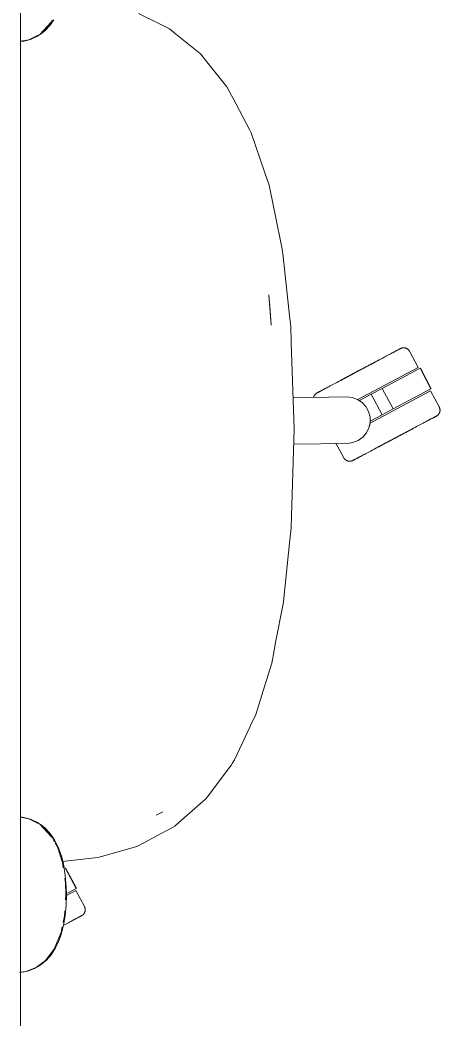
# Model space of a CAD drawing. Header units: millimetres. Extents: x 155927 to 317870, y -36033 to 97293.
# Drawn here: x 172074 to 172327, y 10074 to 10675 of the extents above; entities that cross this region are included whole.
import ezdxf

# ---------------------------------------------------------------- set-up
doc = ezdxf.new("R2010")
doc.units = ezdxf.units.MM
doc.header["$MEASUREMENT"] = 0
doc.layers.add('G-IMPT', color=8, linetype='CONTINUOUS', lineweight=9)
doc.layers.add('I-FURN', color=8, linetype='CONTINUOUS', lineweight=9)

msp = doc.modelspace()

# ---------------------------------------------------------------- linework, layer by layer
at = {"layer": 'G-IMPT'}
for p, q in [((172093.28, 10674.14), (172086.37, 10666.75)), ((172093.28, 10674.14), (172092, 10672.67)), ((172093.97, 10675.21), (172092.08, 10672.05)), ((172092.45, 10672.11), (172094.9, 10675.56)), ((172145.79, 10679.25), (172157.25, 10673.61)), ((172085.04, 10665.72), (172088.26, 10667.93)), ((172092.08, 10672.05), (172086.37, 10666.75)), ((172086.37, 10666.75), (172088.78, 10668.98)), ((172089.59, 10669.06), (172088.26, 10667.93)), ((172091.86, 10672.52), (172088.78, 10668.98)), ((172089.59, 10669.06), (172092.45, 10672.11)), ((172164.42, 10670.08), (172157.25, 10673.61)), ((172168.07, 10667.11), (172164.42, 10670.08)), ((172079.88, 10663.54), (172074.83, 10662.6)), ((172074.83, 10662.43), (172076.76, 10662.67)), ((172076.76, 10662.67), (172080.72, 10663.74)), ((172084.14, 10665.64), (172079.88, 10663.54)), ((172085.04, 10665.72), (172080.72, 10663.74)), ((172084.14, 10665.64), (172086.37, 10666.75)), ((172168.07, 10667.11), (172183.02, 10654.94)), ((172183.02, 10654.94), (172186.78, 10650.27)), ((172198.99, 10635.14), (172186.78, 10650.27)), ((172198.99, 10635.14), (172201.7, 10630.01)), ((172202.42, 10628.63), (172201.7, 10630.01)), ((172202.42, 10628.63), (172212.72, 10609.12)), ((172212.72, 10609.12), (172213.6, 10607.46)), ((172221.75, 10583.38), (172213.6, 10607.46)), ((172221.75, 10583.38), (172224.26, 10575.94)), ((172227.13, 10562.12), (172224.26, 10575.94)), ((172227.9, 10558.44), (172227.13, 10562.12)), ((172227.9, 10558.44), (172232.24, 10537.49)), ((172232.24, 10537.49), (172232.73, 10533.08)), ((172236.86, 10495.63), (172232.73, 10533.08)), ((172224.21, 10510.07), (172224.82, 10503.13)), ((172225.46, 10491.79), (172224.21, 10510.07)), ((172225.46, 10491.79), (172224.82, 10503.13)), ((172236.86, 10495.63), (172237.34, 10491.26)), ((172237.67, 10481.32), (172237.34, 10491.26)), ((172237.67, 10481.32), (172239.37, 10429.14)), ((172239.37, 10429.14), (172237.75, 10376.97)), ((172237.75, 10376.97), (172237.53, 10369.71)), ((172236.8, 10362.65), (172237.53, 10369.71)), ((172232.98, 10325.65), (172236.8, 10362.65)), ((172232.98, 10325.65), (172232.89, 10325.19)), ((172228.02, 10299.81), (172232.89, 10325.19)), ((172225.86, 10288.55), (172227.32, 10296.15)), ((172228.02, 10299.81), (172227.32, 10296.15)), ((172221.66, 10274.94), (172225.86, 10288.55)), ((172216.34, 10257.67), (172221.66, 10274.94)), ((172216.34, 10257.67), (172213.15, 10250.9)), ((172203.45, 10230.34), (172212.72, 10249.98)), ((172212.72, 10249.98), (172213.15, 10250.9)), ((172202.09, 10228.06), (172203.03, 10229.63)), ((172203.45, 10230.34), (172203.03, 10229.63)), ((172201.63, 10227.29), (172187.06, 10207.79)), ((172201.63, 10227.29), (172202.09, 10228.06)), ((172183.08, 10203.95), (172186.34, 10206.82)), ((172187.06, 10207.79), (172186.34, 10206.82)), ((172183.08, 10203.95), (172168.29, 10190.93)), ((172074.83, 10195.91), (172076.76, 10195.67)), ((172079.88, 10194.8), (172074.83, 10195.74)), ((172076.76, 10195.67), (172080.72, 10194.6)), ((172084.14, 10192.7), (172079.88, 10194.8)), ((172085.04, 10192.62), (172080.72, 10194.6)), ((172160.32, 10198.96), (172156.43, 10197)), ((172158.03, 10197.78), (172156.43, 10197)), ((172160.32, 10198.96), (172158.03, 10197.78)), ((172084.14, 10192.7), (172086.37, 10191.59)), ((172085.04, 10192.62), (172088.26, 10190.41)), ((172086.37, 10191.59), (172088.78, 10189.36)), ((172093.28, 10184.2), (172086.37, 10191.59)), ((172092.08, 10186.29), (172086.37, 10191.59)), ((172089.59, 10189.28), (172088.26, 10190.41)), ((172091.86, 10185.82), (172088.78, 10189.36)), ((172089.59, 10189.28), (172092.45, 10186.23)), ((172157.19, 10184.76), (172167.62, 10190.35)), ((172168.29, 10190.93), (172167.62, 10190.35)), ((172093.28, 10184.2), (172092, 10185.67)), ((172093.97, 10183.13), (172092.08, 10186.29)), ((172092.45, 10186.23), (172094.9, 10182.78)), ((172095.3, 10180.91), (172094.44, 10182.35)), ((172095.7, 10181.4), (172094.9, 10182.78)), ((172097.91, 10176.77), (172095.7, 10181.4)), ((172145.95, 10178.75), (172157.19, 10184.76)), ((172097.04, 10177.99), (172095.58, 10180.44)), ((172100.07, 10168.59), (172097.04, 10177.99)), ((172099.65, 10171.68), (172097.91, 10176.77)), ((172123.49, 10172.15), (172144.84, 10178.16)), ((172144.84, 10178.16), (172145.95, 10178.75)), ((172099.65, 10171.68), (172100.62, 10167.75)), ((172099.95, 10169.1), (172121.23, 10171.51)), ((172123.49, 10172.15), (172121.23, 10171.51)), ((172100.54, 10165.3), (172100.07, 10168.59)), ((172100.62, 10167.75), (172101.74, 10160.99)), ((172101.8, 10156.33), (172101.41, 10159.12)), ((172102.32, 10153.68), (172101.74, 10160.99)), ((172101.8, 10156.33), (172102.03, 10149.17)), ((172102.32, 10153.68), (172102.41, 10149.17)), ((172101.84, 10146.06), (172102.03, 10149.17)), ((172102.41, 10149.17), (172102.23, 10142.83)), ((172101.25, 10136.34), (172101.44, 10139.55)), ((172101.66, 10136.68), (172102.23, 10142.83)), ((172100.48, 10132.59), (172101.25, 10136.34)), ((172101.66, 10136.68), (172100.66, 10130.75)), ((172099.21, 10126.38), (172099.91, 10129.85)), ((172099.23, 10125.27), (172100.66, 10130.75)), ((172099.21, 10126.38), (172096.88, 10120.76)), ((172099.23, 10125.27), (172097.65, 10120.93)), ((172089.82, 10109.58), (172095.04, 10116.36)), ((172095.66, 10116.86), (172093.01, 10112.81)), ((172095.04, 10116.36), (172096.88, 10120.76)), ((172095.66, 10116.86), (172097.65, 10120.93)), ((172084.2, 10105.41), (172089.82, 10109.58)), ((172086.6, 10106.7), (172090.34, 10109.77)), ((172093.01, 10112.81), (172090.34, 10109.77)), ((172078, 10103), (172074.83, 10102.52)), ((172078.18, 10102.98), (172075.78, 10102.53)), ((172078, 10103), (172084.2, 10105.41)), ((172078.18, 10102.98), (172079.52, 10103.35)), ((172083.17, 10104.74), (172079.52, 10103.35)), ((172083.17, 10104.74), (172086.6, 10106.7)), ((172074.14, 10102.28), (172075.78, 10102.53))]:
    msp.add_line(p, q, dxfattribs=at)
at = {"layer": 'I-FURN'}
for p, q in [((172074.83, 10984.71), (172074.83, 9384.71)), ((172074.83, 9384.71), (172074.83, 10984.71)), ((172299.53, 10475.69), (172298.98, 10475.4)), ((172299.24, 10475.53), (172299.77, 10475.82)), ((172300.05, 10475.96), (172299.53, 10475.69)), ((172299.77, 10475.82), (172300.27, 10476.08)), ((172300.53, 10476.22), (172300.05, 10475.96)), ((172300.27, 10476.08), (172300.74, 10476.33)), ((172300.98, 10476.46), (172300.53, 10476.22)), ((172300.74, 10476.33), (172301.17, 10476.56)), ((172301.39, 10476.68), (172300.98, 10476.46)), ((172301.17, 10476.56), (172301.56, 10476.77)), ((172301.76, 10476.87), (172301.39, 10476.68)), ((172301.56, 10476.77), (172301.92, 10476.96)), ((172302.1, 10477.05), (172301.76, 10476.87)), ((172301.92, 10476.96), (172302.24, 10477.13)), ((172302.39, 10477.21), (172302.1, 10477.05)), ((172302.24, 10477.13), (172302.52, 10477.28)), ((172302.65, 10477.35), (172302.39, 10477.21)), ((172302.52, 10477.28), (172302.76, 10477.4)), ((172302.87, 10477.46), (172302.65, 10477.35)), ((172302.76, 10477.4), (172302.96, 10477.51)), ((172303.05, 10477.56), (172302.87, 10477.46)), ((172302.96, 10477.51), (172303.12, 10477.6)), ((172303.19, 10477.63), (172303.05, 10477.56)), ((172303.12, 10477.6), (172303.24, 10477.66)), ((172303.29, 10477.69), (172303.19, 10477.63)), ((172303.24, 10477.66), (172303.32, 10477.7)), ((172303.35, 10477.72), (172303.29, 10477.69)), ((172303.32, 10477.7), (172303.37, 10477.73)), ((172303.37, 10477.73), (172303.35, 10477.72)), ((172303.37, 10477.73), (172303.52, 10477.8)), ((172303.37, 10477.73), (172303.37, 10477.73)), ((172303.52, 10477.8), (172303.66, 10477.87)), ((172303.66, 10477.87), (172303.81, 10477.93)), ((172303.81, 10477.93), (172303.96, 10477.99)), ((172303.96, 10477.99), (172304.12, 10478.04)), ((172304.12, 10478.04), (172304.27, 10478.08)), ((172304.27, 10478.08), (172304.43, 10478.11)), ((172304.43, 10478.11), (172304.59, 10478.14)), ((172304.59, 10478.14), (172304.75, 10478.17)), ((172304.75, 10478.17), (172304.91, 10478.19)), ((172304.91, 10478.19), (172305.07, 10478.2)), ((172305.07, 10478.2), (172305.23, 10478.2)), ((172305.23, 10478.2), (172305.39, 10478.2)), ((172305.39, 10478.2), (172305.55, 10478.19)), ((172305.55, 10478.19), (172305.71, 10478.18)), ((172305.71, 10478.18), (172305.87, 10478.16)), ((172305.87, 10478.16), (172306.03, 10478.13)), ((172306.03, 10478.13), (172306.19, 10478.09)), ((172306.19, 10478.09), (172306.34, 10478.05)), ((172306.34, 10478.05), (172306.5, 10478.01)), ((172306.5, 10478.01), (172306.65, 10477.96)), ((172306.65, 10477.96), (172306.8, 10477.9)), ((172306.8, 10477.9), (172306.95, 10477.83)), ((172306.95, 10477.83), (172307.09, 10477.76)), ((172307.09, 10477.76), (172307.24, 10477.69)), ((172307.24, 10477.69), (172307.37, 10477.6)), ((172307.37, 10477.6), (172307.51, 10477.52)), ((172307.51, 10477.52), (172307.64, 10477.43)), ((172307.64, 10477.43), (172307.77, 10477.33)), ((172307.77, 10477.33), (172307.89, 10477.22)), ((172307.89, 10477.22), (172308.01, 10477.12)), ((172308.01, 10477.12), (172308.13, 10477)), ((172308.13, 10477), (172308.24, 10476.89)), ((172308.24, 10476.89), (172308.35, 10476.77)), ((172308.35, 10476.77), (172308.45, 10476.64)), ((172308.45, 10476.64), (172308.54, 10476.51)), ((172308.54, 10476.51), (172308.64, 10476.38)), ((172308.64, 10476.38), (172308.72, 10476.24)), ((172308.72, 10476.24), (172308.8, 10476.1)), ((172308.8, 10476.1), (172308.82, 10476.06)), ((172313.97, 10466.38), (172308.82, 10476.06)), ((172288.27, 10469.7), (172287.34, 10469.21)), ((172287.77, 10469.44), (172288.69, 10469.93)), ((172289.19, 10470.19), (172288.27, 10469.7)), ((172288.69, 10469.93), (172289.6, 10470.41)), ((172290.08, 10470.66), (172289.19, 10470.19)), ((172289.6, 10470.41), (172290.49, 10470.88)), ((172290.96, 10471.13), (172290.08, 10470.66)), ((172290.49, 10470.88), (172291.36, 10471.34)), ((172291.82, 10471.59), (172290.96, 10471.13)), ((172291.36, 10471.34), (172292.2, 10471.79)), ((172292.65, 10472.03), (172291.82, 10471.59)), ((172293.46, 10472.46), (172292.65, 10472.03)), ((172294.25, 10472.88), (172293.46, 10472.46)), ((172295.01, 10473.29), (172294.25, 10472.88)), ((172295.75, 10473.68), (172295.01, 10473.29)), ((172296.45, 10474.05), (172295.75, 10473.68)), ((172297.13, 10474.41), (172296.45, 10474.05)), ((172297.78, 10474.76), (172297.13, 10474.41)), ((172298.4, 10475.09), (172297.78, 10474.76)), ((172298.98, 10475.4), (172298.4, 10475.09)), ((172298.67, 10475.23), (172299.24, 10475.53)), ((172275.95, 10463.15), (172276.96, 10463.69)), ((172277.5, 10463.97), (172276.5, 10463.44)), ((172276.96, 10463.69), (172277.96, 10464.22)), ((172313.97, 10466.38), (172277.22, 10446.84)), ((172278.51, 10464.51), (172277.5, 10463.97)), ((172277.96, 10464.22), (172278.97, 10464.75)), ((172279.51, 10465.04), (172278.51, 10464.51)), ((172278.97, 10464.75), (172279.97, 10465.29)), ((172280.51, 10465.58), (172279.51, 10465.04)), ((172279.97, 10465.29), (172280.97, 10465.82)), ((172281.51, 10466.11), (172280.51, 10465.58)), ((172280.97, 10465.82), (172281.97, 10466.35)), ((172282.51, 10466.64), (172281.51, 10466.11)), ((172281.97, 10466.35), (172282.96, 10466.88)), ((172283.49, 10467.16), (172282.51, 10466.64)), ((172282.96, 10466.88), (172283.95, 10467.4)), ((172284.47, 10467.68), (172283.49, 10467.16)), ((172283.95, 10467.4), (172284.92, 10467.92)), ((172285.44, 10468.2), (172284.47, 10467.68)), ((172284.92, 10467.92), (172285.88, 10468.43)), ((172286.4, 10468.71), (172285.44, 10468.2)), ((172285.88, 10468.43), (172286.83, 10468.94)), ((172287.34, 10469.21), (172286.4, 10468.71)), ((172286.83, 10468.94), (172287.77, 10469.44)), ((172292.39, 10453.77), (172315.1, 10465.84)), ((172315.1, 10465.84), (172321.67, 10453.48)), ((172321.84, 10453.57), (172315.27, 10465.93)), ((172265.98, 10457.85), (172265.11, 10457.39)), ((172266.87, 10458.32), (172265.98, 10457.85)), ((172267.77, 10458.8), (172266.87, 10458.32)), ((172267.28, 10458.54), (172268.2, 10459.03)), ((172268.7, 10459.29), (172267.77, 10458.8)), ((172268.2, 10459.03), (172269.13, 10459.52)), ((172269.63, 10459.79), (172268.7, 10459.29)), ((172269.13, 10459.52), (172270.07, 10460.02)), ((172270.58, 10460.3), (172269.63, 10459.79)), ((172270.07, 10460.02), (172271.03, 10460.53)), ((172271.55, 10460.81), (172270.58, 10460.3)), ((172271.03, 10460.53), (172272, 10461.05)), ((172272.52, 10461.33), (172271.55, 10460.81)), ((172272, 10461.05), (172272.97, 10461.57)), ((172273.51, 10461.85), (172272.52, 10461.33)), ((172272.97, 10461.57), (172273.96, 10462.09)), ((172274.5, 10462.38), (172273.51, 10461.85)), ((172273.96, 10462.09), (172274.96, 10462.62)), ((172275.49, 10462.91), (172274.5, 10462.38)), ((172274.96, 10462.62), (172275.95, 10463.15)), ((172276.5, 10463.44), (172275.49, 10462.91)), ((172253.82, 10451.38), (172254.08, 10451.52)), ((172254.23, 10451.6), (172253.95, 10451.45)), ((172254.08, 10451.52), (172254.37, 10451.68)), ((172254.55, 10451.77), (172254.23, 10451.6)), ((172254.37, 10451.68), (172254.71, 10451.86)), ((172254.9, 10451.96), (172254.55, 10451.77)), ((172254.71, 10451.86), (172255.08, 10452.05)), ((172255.3, 10452.17), (172254.9, 10451.96)), ((172255.08, 10452.05), (172255.49, 10452.27)), ((172255.73, 10452.4), (172255.3, 10452.17)), ((172255.49, 10452.27), (172255.94, 10452.51)), ((172256.19, 10452.65), (172255.73, 10452.4)), ((172255.94, 10452.51), (172256.42, 10452.77)), ((172256.69, 10452.91), (172256.19, 10452.65)), ((172256.42, 10452.77), (172256.94, 10453.04)), ((172257.23, 10453.2), (172256.69, 10452.91)), ((172256.94, 10453.04), (172257.49, 10453.33)), ((172257.8, 10453.5), (172257.23, 10453.2)), ((172257.49, 10453.33), (172258.07, 10453.64)), ((172258.4, 10453.82), (172257.8, 10453.5)), ((172259.03, 10454.16), (172258.4, 10453.82)), ((172259.7, 10454.51), (172259.03, 10454.16)), ((172260.39, 10454.88), (172259.7, 10454.51)), ((172261.11, 10455.26), (172260.39, 10454.88)), ((172261.86, 10455.66), (172261.11, 10455.26)), ((172262.64, 10456.07), (172261.86, 10455.66)), ((172263.44, 10456.5), (172262.64, 10456.07)), ((172264.27, 10456.94), (172263.44, 10456.5)), ((172265.11, 10457.39), (172264.27, 10456.94)), ((172321.48, 10452.25), (172284.76, 10432.73)), ((172285.75, 10450.24), (172292.39, 10453.77)), ((172292.39, 10453.77), (172298.96, 10441.41)), ((172321.67, 10453.48), (172298.96, 10441.41)), ((172326.63, 10442.57), (172321.48, 10452.25)), ((172238.75, 10448.09), (172270.94, 10448.66)), ((172251.07, 10448.36), (172251.11, 10448.52)), ((172251.11, 10448.52), (172251.15, 10448.67)), ((172251.15, 10448.67), (172251.2, 10448.83)), ((172251.2, 10448.83), (172251.26, 10448.98)), ((172251.26, 10448.98), (172251.33, 10449.13)), ((172251.33, 10449.13), (172251.4, 10449.27)), ((172251.4, 10449.27), (172251.47, 10449.41)), ((172251.47, 10449.41), (172251.56, 10449.55)), ((172251.56, 10449.55), (172251.64, 10449.69)), ((172251.64, 10449.69), (172251.74, 10449.82)), ((172251.74, 10449.82), (172251.83, 10449.95)), ((172251.83, 10449.95), (172251.94, 10450.07)), ((172251.94, 10450.07), (172252.04, 10450.19)), ((172252.04, 10450.19), (172252.16, 10450.31)), ((172252.16, 10450.31), (172252.27, 10450.42)), ((172252.27, 10450.42), (172252.39, 10450.52)), ((172252.39, 10450.52), (172252.52, 10450.63)), ((172252.52, 10450.63), (172252.65, 10450.72)), ((172252.65, 10450.72), (172252.78, 10450.81)), ((172252.78, 10450.81), (172252.92, 10450.9)), ((172252.92, 10450.9), (172253.06, 10450.98)), ((172253.06, 10450.98), (172253.1, 10451)), ((172253.14, 10451.02), (172253.1, 10451)), ((172253.1, 10451), (172253.12, 10451.01)), ((172253.1, 10451), (172253.1, 10451)), ((172253.12, 10451.01), (172253.18, 10451.04)), ((172253.23, 10451.07), (172253.14, 10451.02)), ((172253.18, 10451.04), (172253.28, 10451.1)), ((172253.35, 10451.13), (172253.23, 10451.07)), ((172253.28, 10451.1), (172253.42, 10451.17)), ((172253.51, 10451.22), (172253.35, 10451.13)), ((172253.42, 10451.17), (172253.6, 10451.27)), ((172253.71, 10451.33), (172253.51, 10451.22)), ((172253.6, 10451.27), (172253.82, 10451.38)), ((172253.95, 10451.45), (172253.71, 10451.33)), ((172270.94, 10448.66), (172274.3, 10448.31)), ((172274.3, 10448.31), (172277.47, 10447.17)), ((172277.47, 10447.17), (172280.28, 10445.3)), ((172278.6, 10446.44), (172285.75, 10450.24)), ((172285.75, 10450.24), (172292.32, 10437.88)), ((172280.28, 10445.3), (172282.56, 10442.81)), ((172282.56, 10442.81), (172284.18, 10439.85)), ((172284.18, 10439.85), (172285.05, 10436.59)), ((172298.96, 10441.41), (172292.32, 10437.88)), ((172326.63, 10442.57), (172326.71, 10442.42)), ((172326.71, 10442.42), (172326.77, 10442.27)), ((172326.77, 10442.27), (172326.83, 10442.13)), ((172326.83, 10442.13), (172326.89, 10441.97)), ((172326.89, 10441.97), (172326.94, 10441.82)), ((172326.96, 10439.59), (172326.91, 10439.44)), ((172326.94, 10441.82), (172326.98, 10441.67)), ((172327, 10439.75), (172326.96, 10439.59)), ((172326.98, 10441.67), (172327.02, 10441.51)), ((172327.03, 10439.91), (172327, 10439.75)), ((172327.02, 10441.51), (172327.05, 10441.35)), ((172327.06, 10440.07), (172327.03, 10439.91)), ((172327.05, 10441.35), (172327.07, 10441.19)), ((172327.08, 10440.23), (172327.06, 10440.07)), ((172327.07, 10441.19), (172327.09, 10441.03)), ((172327.1, 10440.39), (172327.08, 10440.23)), ((172327.09, 10441.03), (172327.1, 10440.87)), ((172327.1, 10440.87), (172327.11, 10440.71)), ((172327.11, 10440.71), (172327.1, 10440.55)), ((172327.1, 10440.55), (172327.1, 10440.39)), ((172285.05, 10436.59), (172285.1, 10433.22)), ((172292.32, 10437.88), (172285.17, 10434.08)), ((172317.67, 10433.24), (172318.37, 10433.6)), ((172318.37, 10433.6), (172319.03, 10433.96)), ((172319.03, 10433.96), (172319.66, 10434.29)), ((172319.66, 10434.29), (172320.27, 10434.61)), ((172320.58, 10434.78), (172319.99, 10434.47)), ((172320.27, 10434.61), (172320.83, 10434.92)), ((172321.13, 10435.07), (172320.58, 10434.78)), ((172320.83, 10434.92), (172321.37, 10435.2)), ((172321.64, 10435.35), (172321.13, 10435.07)), ((172321.37, 10435.2), (172321.87, 10435.47)), ((172322.13, 10435.6), (172321.64, 10435.35)), ((172321.87, 10435.47), (172322.34, 10435.72)), ((172322.57, 10435.84), (172322.13, 10435.6)), ((172322.34, 10435.72), (172322.77, 10435.94)), ((172322.98, 10436.06), (172322.57, 10435.84)), ((172322.77, 10435.94), (172323.16, 10436.15)), ((172323.36, 10436.26), (172322.98, 10436.06)), ((172323.16, 10436.15), (172323.51, 10436.34)), ((172323.69, 10436.44), (172323.36, 10436.26)), ((172323.51, 10436.34), (172323.83, 10436.51)), ((172323.99, 10436.59), (172323.69, 10436.44)), ((172323.83, 10436.51), (172324.11, 10436.66)), ((172324.25, 10436.73), (172323.99, 10436.59)), ((172324.11, 10436.66), (172324.35, 10436.79)), ((172324.47, 10436.85), (172324.25, 10436.73)), ((172324.35, 10436.79), (172324.55, 10436.89)), ((172324.65, 10436.94), (172324.47, 10436.85)), ((172324.55, 10436.89), (172324.72, 10436.98)), ((172324.79, 10437.02), (172324.65, 10436.94)), ((172324.72, 10436.98), (172324.84, 10437.05)), ((172324.89, 10437.07), (172324.79, 10437.02)), ((172324.84, 10437.05), (172324.92, 10437.09)), ((172324.95, 10437.1), (172324.89, 10437.07)), ((172324.92, 10437.09), (172324.96, 10437.11)), ((172324.97, 10437.11), (172324.95, 10437.1)), ((172324.96, 10437.11), (172324.97, 10437.11)), ((172325.01, 10437.14), (172324.97, 10437.11)), ((172325.15, 10437.22), (172325.01, 10437.14)), ((172325.28, 10437.3), (172325.15, 10437.22)), ((172325.42, 10437.39), (172325.28, 10437.3)), ((172325.54, 10437.49), (172325.42, 10437.39)), ((172325.67, 10437.59), (172325.54, 10437.49)), ((172325.79, 10437.7), (172325.67, 10437.59)), ((172325.91, 10437.81), (172325.79, 10437.7)), ((172326.02, 10437.92), (172325.91, 10437.81)), ((172326.13, 10438.04), (172326.02, 10437.92)), ((172326.23, 10438.17), (172326.13, 10438.04)), ((172326.33, 10438.29), (172326.23, 10438.17)), ((172326.42, 10438.43), (172326.33, 10438.29)), ((172326.51, 10438.56), (172326.42, 10438.43)), ((172326.59, 10438.7), (172326.51, 10438.56)), ((172326.67, 10438.84), (172326.59, 10438.7)), ((172326.74, 10438.99), (172326.67, 10438.84)), ((172326.8, 10439.14), (172326.74, 10438.99)), ((172326.86, 10439.29), (172326.8, 10439.14)), ((172326.91, 10439.44), (172326.86, 10439.29)), ((172284.35, 10429.93), (172282.84, 10426.92)), ((172285.1, 10433.22), (172284.35, 10429.93)), ((172307.04, 10427.58), (172306.07, 10427.07)), ((172306.52, 10427.3), (172307.48, 10427.82)), ((172307.99, 10428.09), (172307.04, 10427.58)), ((172307.48, 10427.82), (172308.43, 10428.32)), ((172308.94, 10428.59), (172307.99, 10428.09)), ((172308.43, 10428.32), (172309.37, 10428.82)), ((172309.87, 10429.09), (172308.94, 10428.59)), ((172309.37, 10428.82), (172310.29, 10429.31)), ((172310.78, 10429.57), (172309.87, 10429.09)), ((172310.29, 10429.31), (172311.2, 10429.79)), ((172311.2, 10429.79), (172312.08, 10430.26)), ((172312.08, 10430.26), (172312.95, 10430.73)), ((172312.95, 10430.73), (172313.8, 10431.18)), ((172313.8, 10431.18), (172314.62, 10431.61)), ((172314.62, 10431.61), (172315.42, 10432.04)), ((172315.42, 10432.04), (172316.2, 10432.45)), ((172316.2, 10432.45), (172316.95, 10432.85)), ((172316.95, 10432.85), (172317.67, 10433.24)), ((172277.9, 10422.39), (172274.77, 10421.14)), ((172280.65, 10424.35), (172277.9, 10422.39)), ((172282.84, 10426.92), (172280.65, 10424.35)), ((172294.57, 10420.95), (172295.56, 10421.48)), ((172296.09, 10421.76), (172295.1, 10421.24)), ((172295.56, 10421.48), (172296.55, 10422.01)), ((172297.09, 10422.29), (172296.09, 10421.76)), ((172296.55, 10422.01), (172297.55, 10422.54)), ((172298.09, 10422.82), (172297.09, 10422.29)), ((172297.55, 10422.54), (172298.55, 10423.07)), ((172299.1, 10423.36), (172298.09, 10422.82)), ((172298.55, 10423.07), (172299.56, 10423.6)), ((172300.1, 10423.89), (172299.1, 10423.36)), ((172299.56, 10423.6), (172300.56, 10424.14)), ((172301.11, 10424.43), (172300.1, 10423.89)), ((172300.56, 10424.14), (172301.57, 10424.67)), ((172302.11, 10424.96), (172301.11, 10424.43)), ((172301.57, 10424.67), (172302.57, 10425.21)), ((172303.11, 10425.49), (172302.11, 10424.96)), ((172302.57, 10425.21), (172303.57, 10425.74)), ((172304.1, 10426.02), (172303.11, 10425.49)), ((172303.57, 10425.74), (172304.56, 10426.26)), ((172305.09, 10426.55), (172304.1, 10426.02)), ((172304.56, 10426.26), (172305.54, 10426.79)), ((172306.07, 10427.07), (172305.09, 10426.55)), ((172305.54, 10426.79), (172306.52, 10427.3)), ((172271.43, 10420.67), (172239.09, 10420.11)), ((172264.54, 10420.89), (172269.24, 10412.05)), ((172274.77, 10421.14), (172271.43, 10420.67)), ((172283.81, 10415.23), (172284.6, 10415.65)), ((172284.6, 10415.65), (172285.41, 10416.08)), ((172285.41, 10416.08), (172286.25, 10416.53)), ((172286.71, 10416.77), (172285.86, 10416.32)), ((172286.25, 10416.53), (172287.1, 10416.98)), ((172287.58, 10417.23), (172286.71, 10416.77)), ((172287.1, 10416.98), (172287.98, 10417.45)), ((172288.46, 10417.71), (172287.58, 10417.23)), ((172287.98, 10417.45), (172288.88, 10417.93)), ((172289.37, 10418.19), (172288.46, 10417.71)), ((172288.88, 10417.93), (172289.79, 10418.41)), ((172290.29, 10418.68), (172289.37, 10418.19)), ((172289.79, 10418.41), (172290.72, 10418.91)), ((172291.23, 10419.18), (172290.29, 10418.68)), ((172290.72, 10418.91), (172291.67, 10419.41)), ((172292.18, 10419.68), (172291.23, 10419.18)), ((172291.67, 10419.41), (172292.62, 10419.92)), ((172293.14, 10420.19), (172292.18, 10419.68)), ((172292.62, 10419.92), (172293.59, 10420.43)), ((172294.12, 10420.71), (172293.14, 10420.19)), ((172293.59, 10420.43), (172294.57, 10420.95)), ((172295.1, 10421.24), (172294.12, 10420.71)), ((172269.26, 10412.01), (172269.24, 10412.05)), ((172269.34, 10411.87), (172269.26, 10412.01)), ((172269.43, 10411.73), (172269.34, 10411.87)), ((172269.52, 10411.6), (172269.43, 10411.73)), ((172269.62, 10411.47), (172269.52, 10411.6)), ((172269.72, 10411.35), (172269.62, 10411.47)), ((172269.82, 10411.23), (172269.72, 10411.35)), ((172269.93, 10411.11), (172269.82, 10411.23)), ((172270.05, 10411), (172269.93, 10411.11)), ((172270.17, 10410.89), (172270.05, 10411)), ((172270.29, 10410.79), (172270.17, 10410.89)), ((172270.42, 10410.69), (172270.29, 10410.79)), ((172270.55, 10410.6), (172270.42, 10410.69)), ((172270.69, 10410.51), (172270.55, 10410.6)), ((172270.83, 10410.43), (172270.69, 10410.51)), ((172270.97, 10410.35), (172270.83, 10410.43)), ((172271.12, 10410.28), (172270.97, 10410.35)), ((172271.26, 10410.22), (172271.12, 10410.28)), ((172271.41, 10410.16), (172271.26, 10410.22)), ((172271.57, 10410.11), (172271.41, 10410.16)), ((172271.72, 10410.06), (172271.57, 10410.11)), ((172271.88, 10410.02), (172271.72, 10410.06)), ((172272.03, 10409.99), (172271.88, 10410.02)), ((172272.19, 10409.96), (172272.03, 10409.99)), ((172272.35, 10409.94), (172272.19, 10409.96)), ((172272.51, 10409.92), (172272.35, 10409.94)), ((172272.67, 10409.91), (172272.51, 10409.92)), ((172272.84, 10409.91), (172272.67, 10409.91)), ((172273, 10409.92), (172272.84, 10409.91)), ((172273.16, 10409.93), (172273, 10409.92)), ((172273.32, 10409.94), (172273.16, 10409.93)), ((172273.48, 10409.97), (172273.32, 10409.94)), ((172273.64, 10410), (172273.48, 10409.97)), ((172273.79, 10410.04), (172273.64, 10410)), ((172273.95, 10410.08), (172273.79, 10410.04)), ((172274.1, 10410.13), (172273.95, 10410.08)), ((172274.25, 10410.18), (172274.1, 10410.13)), ((172274.4, 10410.24), (172274.25, 10410.18)), ((172274.55, 10410.31), (172274.4, 10410.24)), ((172274.69, 10410.38), (172274.55, 10410.31)), ((172274.7, 10410.39), (172274.69, 10410.38)), ((172274.69, 10410.38), (172274.71, 10410.39)), ((172274.74, 10410.41), (172274.7, 10410.39)), ((172274.71, 10410.39), (172274.77, 10410.43)), ((172274.82, 10410.45), (172274.74, 10410.41)), ((172274.77, 10410.43), (172274.87, 10410.48)), ((172274.94, 10410.52), (172274.82, 10410.45)), ((172274.87, 10410.48), (172275.01, 10410.55)), ((172275.11, 10410.6), (172274.94, 10410.52)), ((172275.01, 10410.55), (172275.19, 10410.65)), ((172275.31, 10410.71), (172275.11, 10410.6)), ((172275.19, 10410.65), (172275.41, 10410.77)), ((172275.55, 10410.84), (172275.31, 10410.71)), ((172275.41, 10410.77), (172275.67, 10410.9)), ((172275.83, 10410.99), (172275.55, 10410.84)), ((172275.67, 10410.9), (172275.97, 10411.06)), ((172276.14, 10411.16), (172275.83, 10410.99)), ((172275.97, 10411.06), (172276.3, 10411.24)), ((172276.5, 10411.34), (172276.14, 10411.16)), ((172276.3, 10411.24), (172276.68, 10411.44)), ((172276.89, 10411.55), (172276.5, 10411.34)), ((172276.68, 10411.44), (172277.09, 10411.66)), ((172277.32, 10411.78), (172276.89, 10411.55)), ((172277.09, 10411.66), (172277.53, 10411.89)), ((172277.79, 10412.03), (172277.32, 10411.78)), ((172277.53, 10411.89), (172278.02, 10412.15)), ((172278.29, 10412.3), (172277.79, 10412.03)), ((172278.02, 10412.15), (172278.53, 10412.42)), ((172278.83, 10412.58), (172278.29, 10412.3)), ((172278.53, 10412.42), (172279.08, 10412.72)), ((172279.39, 10412.88), (172278.83, 10412.58)), ((172279.08, 10412.72), (172279.67, 10413.03)), ((172279.67, 10413.03), (172280.28, 10413.36)), ((172280.28, 10413.36), (172280.93, 10413.7)), ((172280.93, 10413.7), (172281.61, 10414.06)), ((172281.61, 10414.06), (172282.32, 10414.44)), ((172282.32, 10414.44), (172283.05, 10414.83)), ((172283.05, 10414.83), (172283.81, 10415.23)), ((172101.64, 10165.25), (172101.74, 10165.3)), ((172101.74, 10165.3), (172108.31, 10152.94)), ((172108.48, 10153.03), (172101.91, 10165.39)), ((172108.12, 10151.71), (172102.5, 10148.71)), ((172108.31, 10152.94), (172103.02, 10150.12)), ((172113.27, 10142.02), (172108.12, 10151.71)), ((172113.27, 10142.02), (172113.35, 10141.88)), ((172113.35, 10141.88), (172113.41, 10141.73)), ((172113.41, 10141.73), (172113.48, 10141.58)), ((172113.48, 10141.58), (172113.53, 10141.43)), ((172113.53, 10141.43), (172113.58, 10141.28)), ((172113.6, 10139.05), (172113.55, 10138.89)), ((172113.58, 10141.28), (172113.62, 10141.12)), ((172113.64, 10139.2), (172113.6, 10139.05)), ((172113.62, 10141.12), (172113.66, 10140.96)), ((172113.67, 10139.36), (172113.64, 10139.2)), ((172113.66, 10140.96), (172113.69, 10140.8)), ((172113.7, 10139.52), (172113.67, 10139.36)), ((172113.69, 10140.8), (172113.71, 10140.64)), ((172113.72, 10139.68), (172113.7, 10139.52)), ((172113.71, 10140.64), (172113.73, 10140.48)), ((172113.74, 10139.84), (172113.72, 10139.68)), ((172113.73, 10140.48), (172113.74, 10140.32)), ((172113.74, 10140.32), (172113.75, 10140.16)), ((172113.75, 10140.16), (172113.74, 10140)), ((172113.74, 10140), (172113.74, 10139.84)), ((172104.31, 10132.69), (172105.01, 10133.06)), ((172105.01, 10133.06), (172105.67, 10133.41)), ((172105.67, 10133.41), (172106.3, 10133.75)), ((172106.3, 10133.75), (172106.91, 10134.07)), ((172107.22, 10134.23), (172106.63, 10133.92)), ((172106.91, 10134.07), (172107.48, 10134.37)), ((172107.77, 10134.53), (172107.22, 10134.23)), ((172107.48, 10134.37), (172108.01, 10134.66)), ((172108.29, 10134.8), (172107.77, 10134.53)), ((172108.01, 10134.66), (172108.51, 10134.92)), ((172108.77, 10135.06), (172108.29, 10134.8)), ((172108.51, 10134.92), (172108.98, 10135.17)), ((172109.21, 10135.3), (172108.77, 10135.06)), ((172108.98, 10135.17), (172109.41, 10135.4)), ((172109.62, 10135.51), (172109.21, 10135.3)), ((172109.41, 10135.4), (172109.8, 10135.61)), ((172110, 10135.71), (172109.62, 10135.51)), ((172109.8, 10135.61), (172110.16, 10135.8)), ((172110.33, 10135.89), (172110, 10135.71)), ((172110.16, 10135.8), (172110.47, 10135.97)), ((172110.63, 10136.05), (172110.33, 10135.89)), ((172110.47, 10135.97), (172110.75, 10136.11)), ((172110.89, 10136.19), (172110.63, 10136.05)), ((172110.75, 10136.11), (172110.99, 10136.24)), ((172111.11, 10136.3), (172110.89, 10136.19)), ((172110.99, 10136.24), (172111.19, 10136.35)), ((172111.29, 10136.4), (172111.11, 10136.3)), ((172111.19, 10136.35), (172111.36, 10136.44)), ((172111.43, 10136.47), (172111.29, 10136.4)), ((172111.36, 10136.44), (172111.48, 10136.5)), ((172111.53, 10136.53), (172111.43, 10136.47)), ((172111.48, 10136.5), (172111.56, 10136.54)), ((172111.59, 10136.56), (172111.53, 10136.53)), ((172111.56, 10136.54), (172111.6, 10136.57)), ((172111.61, 10136.57), (172111.59, 10136.56)), ((172111.6, 10136.57), (172111.61, 10136.57)), ((172111.65, 10136.59), (172111.61, 10136.57)), ((172111.79, 10136.67), (172111.65, 10136.59)), ((172111.92, 10136.76), (172111.79, 10136.67)), ((172112.06, 10136.85), (172111.92, 10136.76)), ((172112.19, 10136.94), (172112.06, 10136.85)), ((172112.31, 10137.04), (172112.19, 10136.94)), ((172112.43, 10137.15), (172112.31, 10137.04)), ((172112.55, 10137.26), (172112.43, 10137.15)), ((172112.66, 10137.38), (172112.55, 10137.26)), ((172112.77, 10137.5), (172112.66, 10137.38)), ((172112.87, 10137.62), (172112.77, 10137.5)), ((172112.97, 10137.75), (172112.87, 10137.62)), ((172113.06, 10137.88), (172112.97, 10137.75)), ((172113.15, 10138.02), (172113.06, 10137.88)), ((172113.23, 10138.16), (172113.15, 10138.02)), ((172113.31, 10138.3), (172113.23, 10138.16)), ((172113.38, 10138.44), (172113.31, 10138.3)), ((172113.44, 10138.59), (172113.38, 10138.44)), ((172113.5, 10138.74), (172113.44, 10138.59)), ((172113.55, 10138.89), (172113.5, 10138.74)), ((172100.44, 10130.63), (172101.26, 10131.07)), ((172101.26, 10131.07), (172102.07, 10131.5)), ((172102.07, 10131.5), (172102.84, 10131.91)), ((172102.84, 10131.91), (172103.59, 10132.31)), ((172103.59, 10132.31), (172104.31, 10132.69))]:
    msp.add_line(p, q, dxfattribs=at)
msp.add_arc((172271.37, 10434.67), 13.81, 342.66397, 347.65266, dxfattribs=at)
msp.add_open_spline([(172284.98, 10432.31), (172284.91, 10431.87), (172284.81, 10431.45), (172284.69, 10431.03)], degree=3, dxfattribs=at)

doc.saveas('drawing.dxf')
